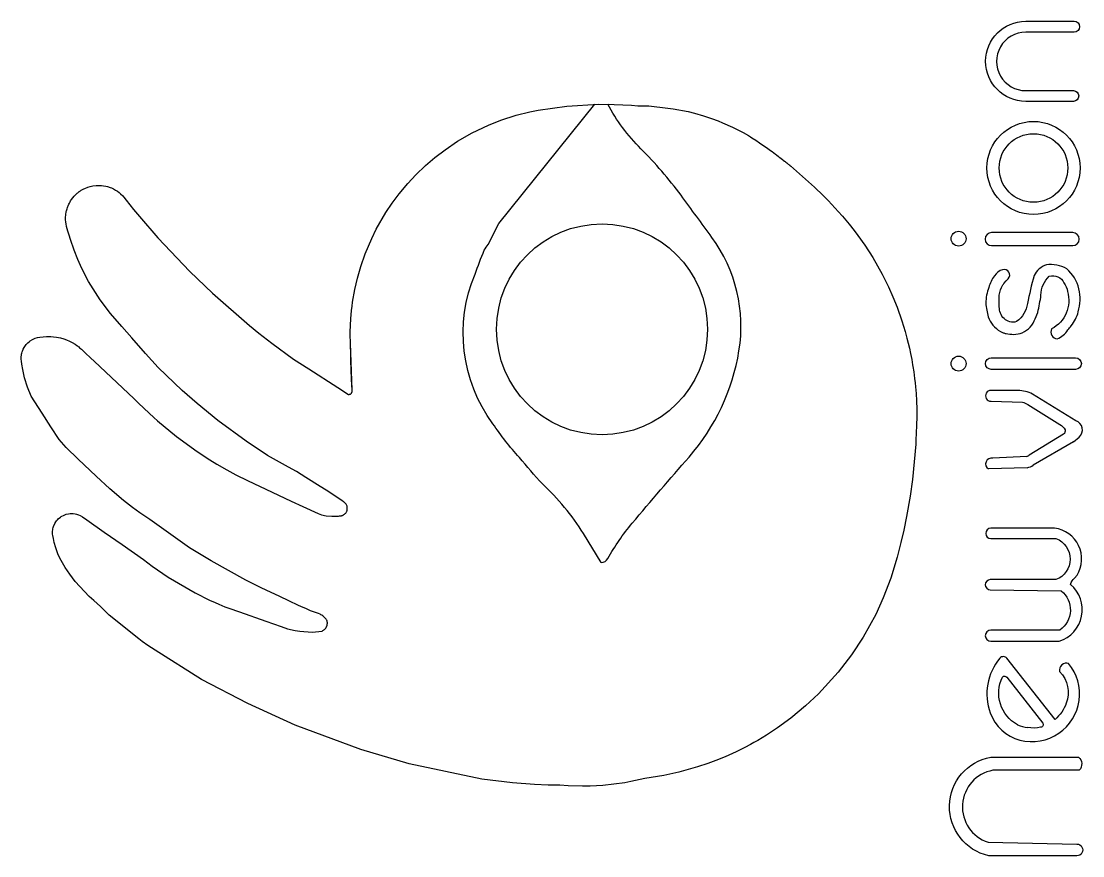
# Model space of a CAD drawing. Header units: millimetres. Extents: x -88727164121 to 1409438023, y -488056698 to 235964078476.
# Drawn here: x -2010870170 to -1457776335, y 3192158613 to 3627148785 of the extents above; entities that cross this region are included whole.
import ezdxf

# ---------------------------------------------------------------- set-up
doc = ezdxf.new("R2010")
doc.units = ezdxf.units.MM
doc.header["$MEASUREMENT"] = 0

msp = doc.modelspace()

# ---------------------------------------------------------------- linework, layer by layer
at = {"color": 159, "true_color": 0x22346e}
for p, q in [((-1498878664.6, 3490445593.7), (-1497688943, 3491912750.3)), ((-1838528699.4, 3434908034.5), (-1839373750.5, 3459366525.4)), ((-1462544551.3, 3407928550.5), (-1483555000.1, 3395699280.1)), ((-1486689265.3, 3394425450), (-1506834833.4, 3393803398.1))]:
    msp.add_line(p, q, dxfattribs=at)
for points in [[(-1487465218.8, 3590984833), (-1462679047.7, 3590984833, -1), (-1462679047.7, 3585390675.5), (-1487503522.1, 3585390675.5, -1), (-1487503522.1, 3627148784.6), (-1462280687.6, 3627148784.6, -1), (-1462280687.6, 3621388688.6), (-1487514337.8, 3621388688.6, 1.0016168578), (-1487465218.8, 3590984833, 0.9967741061)], [(-1708701133.9, 3344977329.8), (-1717952184, 3360162411.3, 0.0653190041), (-1739291155, 3385963781.6, -0.0122504786), (-1751330674.5, 3399671998.4, -0.0310132149), (-1765142567.9, 3417356105.6, -0.2627581961), (-1774395590.7, 3495372193.7, -0.0168525099), (-1769607633.8, 3507823249.5, -0.0310577323), (-1767611820.5, 3510760490.5), (-1761996450.2, 3521698121.4), (-1712038642.3, 3583871754.4)], [(-1708701133.9, 3344977329.8, 0.2722873716), (-1705218026.8, 3347026033.7, -0.0478227249), (-1692504168.2, 3365490768.1, -0.0048898667), (-1662931999, 3400010857, 0.1400664427), (-1636891056.4, 3455352760.3, 0.2003702153), (-1650985578.8, 3514477960.4, 0.0018722012), (-1667098505.2, 3536426404.6, 0.0371582748), (-1688023200.2, 3560707306.3, -0.0727401323), (-1705305966.4, 3583902967, 4.2896876065)], [(-1463014871.7, 3516943219.7), (-1505266158.6, 3516943219.7, 1), (-1505266158.6, 3510181540), (-1463016153.1, 3510181540, 0.9998104974), (-1463014871.7, 3516943219.7, -5276.4716989937)], [(-1496575507.8, 3492899010.8, 0.7542585296), (-1499538739.3, 3497619077.3, 0.197803659), (-1503756597.2, 3494389269.1, 0.1109109288), (-1506676905.8, 3488384462.5, 0.0954732118), (-1508294890.2, 3480168382.8, 0.0534914962), (-1507017343.9, 3473078184.8, 0.1821221029), (-1500706849.9, 3465485467.6, 0.0149549888), (-1499264569.2, 3464811100, 0.0693409633), (-1497746599.8, 3464322862.2, 0.018697259), (-1493734901.8, 3463943069.4, 0.0869765575), (-1489289461.4, 3464811100, 0.2144920756), (-1482580520.6, 3472106574.4), (-1481202572.1, 3475387701.7, 0.0239560301), (-1479544517.2, 3484442621.2, -0.2048828446), (-1475232851.8, 3494222927.6, -0.3738031696), (-1467558472.1, 3490794891.2, -0.119455671), (-1465703410.7, 3486295445.1, -0.3571886071), (-1474048596.8, 3466762795.6)], [(-1459813882.9, 3487633665.4), (-1459813882.9, 3487633665.4, 0.1711381161), (-1466147993.5, 3498081106.2, 0.1725242622), (-1476754442.4, 3500151716.8, 0.2090613781), (-1483161341.3, 3494547794.8, 0.0224391831), (-1486555309.8, 3479992454, -0.1986703973), (-1492219384.4, 3470573121.8, -0.2711713592), (-1498799660.8, 3472156951.9, -0.1971823496), (-1501270095.6, 3478276795, -0.0257339588), (-1501379660.4, 3484351439.6, -0.0842053912), (-1499369810.8, 3489678739.8, -0.0781678999), (-1498878664.6, 3490445593.7)], [(-1474048596.8, 3466762795.6, 0.5041513164), (-1471100441.1, 3461520769.6, 0.1439852379), (-1465485387.1, 3466260059.4, 0.0569636946), (-1463843923.3, 3468401205.1, 0.1101753926), (-1460140641.6, 3475707543.8)], [(-1461547797.8, 3445679797.3), (-1505431482, 3445679797.3, -1), (-1505431482, 3451716821, 1)], [(-1505431482, 3451716821), (-1461532637.9, 3451716821, -1), (-1461532637.9, 3445679797.3, -1)], [(-1462544551.3, 3407928550.5), (-1459683119.1, 3410405680.1, 0.5859247497), (-1461421237.1, 3418860555.8), (-1483914529.1, 3432786233.4, 0.1153101001), (-1491531575.7, 3434673128.8), (-1505538762, 3434673128.8, 1.0365042519), (-1505538762, 3429073382.2), (-1489231125.4, 3428548891.5, -0.1116139289), (-1486470585, 3427315431.5), (-1469702858.3, 3416995509.7, -0.1639843604), (-1466982828.2, 3414135772.3, -0.3046355915), (-1467803319.5, 3411872899.1), (-1485657968.5, 3400962016.1)], [(-1464128397.9, 3333599105.9, -0.1381523686), (-1462051943.2, 3336934303.6), (-1460757412, 3338382302.7, 0.546552984), (-1472514060.7, 3362899620.2), (-1505598312.6, 3362899620.2, 1), (-1505598312.6, 3357502296.4), (-1471743059.7, 3357502296.4, -0.6888829971), (-1471743059.7, 3336089565.3), (-1505954777.8, 3336089565.3, 1), (-1505954777.8, 3330823799), (-1468965512.3, 3330306415.5, -0.4942380606), (-1469642238.3, 3309768523.8), (-1505655043.3, 3309768523.8, 1), (-1505655043.3, 3303986913.3)], [(-1505529967.8, 3303986913.3), (-1470007190.6, 3303986913.3, 0.5843728897), (-1464128397.9, 3333599105.9, -16.5894978121)], [(-1505529967.8, 3303986913.3), (-1470007190.6, 3303986913.3, 1)], [(-1472221026.7, 3263185014.7), (-1497307594.9, 3295083406.2, 0.475484822), (-1500938804.2, 3295143991.9, 0.2686395137), (-1505982473.1, 3266602050.4, 0.2445088809), (-1490559772.6, 3252485573.2, 0.2204046838), (-1470200164.2, 3256028107.9, 0.4385314736), (-1465144434.6, 3292404651, 0.5621330702), (-1469838785.4, 3288188749.1, -0.2911326629), (-1466348286.1, 3271686924.9, -0.1237967998), (-1472221026.7, 3263185014.7, -0.826821991)], [(-1491764964.3, 3260488949.3, -0.4034411426), (-1499627298.4, 3285325640.2, -0.4895874402), (-1497314742.1, 3285247744.3), (-1478661074, 3261337149.7, -0.6237269597), (-1479742976.9, 3259113653.1, -0.1062753435), (-1486412849.3, 3259066411.1, -0.1062753435)], [(-1460826203.5, 3192158622.1), (-1506804844.4, 3192158622.1, -0.8128600023), (-1505747509.8, 3243630534.8), (-1460073963.8, 3243630534.8, -0.4283468725), (-1459572768.5, 3236712508.9), (-1504602622.5, 3236712508.9, 0.7778824066), (-1507094304.8, 3199218591.7), (-1460818609.6, 3198243161.3, -1.0012488386), (-1460826203.5, 3192158622.1, -0.9975069919)]]:
    msp.add_lwpolyline(points, format="xyb", dxfattribs=at)
for points in [[(-1842253412, 3376159873.2), (-1842394675.5, 3376254634.1), (-1842684300.8, 3376465934.8), (-1842881905.5, 3376609246.1), (-1843895275.7, 3377333431.7), (-1844624610.1, 3377843674.3), (-1846956798.3, 3379415645.9), (-1848365166.8, 3380322636.2), (-1849020721.8, 3380739219.2), (-1852029055.7, 3382650913.5), (-1855136330.6, 3384625481.3), (-1862513469.1, 3389313402.8), (-1867470947.3, 3392463712.2), (-1871628008.7, 3394646824.8), (-1882493682.5, 3400855793.6), (-1893657445, 3408242429.8), (-1908376386.8, 3419088711.4), (-1919135108.3, 3427849656.3), (-1926963651.1, 3434714682.1), (-1939547017.6, 3446715661.4), (-1946080408.8, 3453969128.6), (-1953322751, 3462196421.1), (-1958431126.4, 3467999529.7), (-1964380494, 3474758004.7), (-1969828007, 3481973058.1), (-1975790679.6, 3491491268.6), (-1979345206, 3498348441.8), (-1981423163.8, 3502960053.4), (-1983349906.8, 3507794039.2), (-1985266038.9, 3513357806.2), (-1985959947.2, 3515631606.6), (-1986561536.7, 3517751358.7), (-1987224864.2, 3520133977.3), (-1987520175.4, 3521532589.8), (-1987634678.1, 3522326565.6), (-1987746259.5, 3523742950.2), (-1987749861.9, 3524921819.3), (-1987654437.7, 3526272097.3), (-1987601691.7, 3526700707.4), (-1987485900.6, 3527434176.4), (-1987394796.3, 3527902765.6), (-1987292657.6, 3528360531.4), (-1987162015.2, 3528875197.9), (-1987020436.9, 3529369485.1), (-1986824548.4, 3529975949.8), (-1986619565.2, 3530540319.5), (-1986492020.2, 3530863456.8), (-1986076067.8, 3531805115), (-1985785466.3, 3532384775), (-1985415983.4, 3533052008.8), (-1985167490.3, 3533464790.3), (-1984675231.6, 3534213005.5), (-1984032885.2, 3535077118.2), (-1983236883.5, 3536010393.4), (-1982248699.3, 3537004182.5), (-1981698984.9, 3537492309.2), (-1981445824.3, 3537703466.6), (-1981183401.9, 3537913872.6), (-1980817953.9, 3538193239.8), (-1980631815.4, 3538329702.1), (-1980526927.8, 3538404924), (-1980252138.9, 3538596435.8), (-1980007739.1, 3538760212.5), (-1979623258.1, 3539005883.2), (-1978920625.5, 3539419109.5), (-1978278275.1, 3539759114), (-1977710953.7, 3540031354.7), (-1976163606.7, 3540650602), (-1974971589.1, 3541014127.5), (-1973625245.9, 3541314755.7), (-1971863853.1, 3541541386.6), (-1970274771.4, 3541589264.3), (-1968998615.3, 3541521259.3), (-1967972849.4, 3541397143.9), (-1966840971.4, 3541186609.2), (-1965946724.1, 3540963837.1), (-1964456578.4, 3540475781.6), (-1963914329.5, 3540259795.2), (-1962879403.7, 3539786291.5), (-1961686004.8, 3539131643.4), (-1960764846.9, 3538537090.3), (-1959881214.9, 3537883334), (-1959125566, 3537249985.3), (-1957984145, 3536137494.9), (-1957339965.4, 3535408373.5), (-1956146625.3, 3533795567), (-1952334132.2, 3529059166.3), (-1949262413.9, 3525340696.8), (-1939705523.4, 3514290563.4), (-1923039423.6, 3496695505.3), (-1911225537.1, 3485349131.7), (-1891972459, 3468584532.8), (-1887005599.3, 3464574110.7), (-1880319016.5, 3459363620.8), (-1869034869, 3451036220.6), (-1861038277.2, 3445890059.2), (-1845955730.8, 3436291055.4), (-1840271268.9, 3432673286.2), (-1840092210.5, 3432663640.5), (-1840058522.2, 3432663980.9), (-1839935586.8, 3432671015.5), (-1839891085.2, 3432675819.5), (-1839800298.4, 3432689401.4), (-1839729719.3, 3432703534.9), (-1839661051.4, 3432720371.2), (-1839567539, 3432748372), (-1839444279.2, 3432794730.6), (-1839390264.3, 3432818656.4), (-1839331646.1, 3432847281.4), (-1839267027.7, 3432882237.6), (-1839193231.5, 3432926854.3), (-1839071210, 3433012952.7), (-1839015956.8, 3433057690.2), (-1838974169.9, 3433094236.7), (-1838926262.8, 3433139315.1), (-1838881749.6, 3433184579.6), (-1838831134, 3433240533.2), (-1838768453.2, 3433317584.5), (-1838751414, 3433340251.2), (-1838720593.8, 3433383404.6), (-1838688068.6, 3433432334.8), (-1838655500.7, 3433485412.4), (-1838633608.7, 3433523788.4), (-1838603979.8, 3433579857.3), (-1838580592.5, 3433628147.2), (-1838557510.2, 3433680133.6), (-1838533044.4, 3433741200.3), (-1838507986.8, 3433812331.5), (-1838483775.9, 3433893246.9), (-1838471070.1, 3433943009.2), (-1838454724.5, 3434019253.4), (-1838442867.7, 3434089889.2), (-1838432510.1, 3434176851.6), (-1838427310.4, 3434251059.9), (-1838425419.5, 3434330431.4), (-1838426754.7, 3434397133.2), (-1838434144.5, 3434500752.8), (-1838444632.7, 3434582779.4), (-1838455556.6, 3434645956.9), (-1838470998.1, 3434717552.4), (-1838489364.3, 3434787679.8), (-1838518396.2, 3434879340), (-1838528699.4, 3434908034.5), (-1838726751.6, 3440640300.2), (-1839065349.5, 3450440411.1), (-1839193678, 3454154648.9), (-1839324652.7, 3457945476.9), (-1839432055.9, 3465234164.5), (-1839133386.3, 3472099768.9), (-1838746492.5, 3476373777.8), (-1838475534.5, 3478660901.4), (-1838182812.7, 3480790661.2), (-1837051187.6, 3487261174.8), (-1835672514.2, 3493245672.9), (-1833922828.3, 3499357476.5), (-1831656518, 3505879717.2), (-1828227755, 3513983512.6), (-1825895977.3, 3518699227.4), (-1820815387.4, 3527493838.1), (-1817581754.7, 3532315194.3), (-1813895713, 3537255991.7), (-1809469757.1, 3542556165.1), (-1805241154.8, 3547088948.9), (-1800206979.6, 3551920480.3), (-1795373737, 3556065664.5), (-1789985917.5, 3560193591.2), (-1783483764.3, 3564570212.2), (-1775900625.9, 3568941130.2), (-1767424188.2, 3573002076.2), (-1760922767.8, 3575584056.9), (-1752934645.7, 3578173759.5), (-1745919466, 3579916394.8), (-1741451864.6, 3580808057.3), (-1726572397.8, 3582958517.4), (-1710111079.4, 3583905967.4), (-1701893006.2, 3583824280.6), (-1692916855, 3583312980.4), (-1689525788.6, 3583004475.3), (-1686910184.8, 3583083896.6), (-1684674265.2, 3583025873.9), (-1683802802.8, 3582971760), (-1679715349, 3582479264.4), (-1678081650.5, 3582343796.6), (-1671207703.3, 3581504387.3), (-1663440528.3, 3580021218.1), (-1660086351.4, 3579199940.5), (-1655420703.3, 3577869765.3), (-1651205783.2, 3576473904.3), (-1647705400.1, 3575169033.5), (-1645428492.1, 3574246751.4), (-1640229243.8, 3571913755.3), (-1637568944.2, 3570592261.4), (-1636834478.5, 3570211535.5), (-1634776988.2, 3569107334.1), (-1631993149.3, 3567522155.8), (-1630945755.6, 3566897646.7), (-1630150044.7, 3566412635.8), (-1628099292.2, 3565069433.8), (-1626235732.6, 3563820659.3), (-1623927506.5, 3562235866.4), (-1623024546.2, 3561604233.4), (-1621839114.8, 3560764872.4), (-1620508174.7, 3559808586.7), (-1619639350.4, 3559176296.7), (-1617914398.8, 3557901843.4), (-1617476328.5, 3557574083.4), (-1617305359.5, 3557445711.2), (-1617201863.3, 3557367876.7), (-1617101647.8, 3557292419.7), (-1616429528.4, 3556784063.7), (-1616070784.6, 3556511092.1), (-1615580629.4, 3556136275), (-1614913718.1, 3555622834.7), (-1614280381.2, 3555131521.8), (-1613831686.9, 3554781235.4), (-1613176258.4, 3554266235.3), (-1612819480.6, 3553984230.9), (-1612531200.3, 3553755504.3), (-1612041823.2, 3553365447.1), (-1611872331.3, 3553229830.1), (-1611482382.7, 3552892112.9), (-1611218540.6, 3552704167.6), (-1610961823.4, 3552496652.9), (-1610730244.4, 3552308919.3), (-1610641474.2, 3552236820.3), (-1610509663.6, 3552129624.6), (-1610339003.7, 3551990586.8), (-1610145768.4, 3551832818.4), (-1609947222.2, 3551670338.9), (-1609776711.8, 3551530498), (-1609644406.8, 3551421796.3)], [(-1610046495.3, 3551751578.7), (-1597529585.5, 3540702174), (-1592979112.2, 3536246734.4), (-1590333646.9, 3533536016.7), (-1588718570.4, 3531834998.1), (-1586819075.1, 3529787777.6), (-1585143180.8, 3527938106.5), (-1583015335.7, 3525528421.2), (-1579537482.4, 3521402336.9), (-1576865219.6, 3518026477.3), (-1574915005.6, 3515437366.5), (-1571328305.9, 3510365062.9), (-1567191819.2, 3503931022.4), (-1562279246.3, 3495256789.1), (-1559034625.9, 3488713392.2), (-1556698709.6, 3483465848), (-1554518611.3, 3478037782.2), (-1552005744.8, 3470917473.8), (-1550341533, 3465482755.7), (-1549383970, 3461989389.8), (-1548115955.3, 3456784452.7), (-1547497987.2, 3453921586.7), (-1546883481.3, 3450778648.6), (-1546410801, 3448092955.5), (-1546256626.6, 3447152585.4), (-1545849753.6, 3444476008.1), (-1545392120.5, 3441005375.1), (-1545076528.1, 3438611961.9), (-1544925229.6, 3436613382.9), (-1544644062.8, 3433139500.7), (-1544419373.9, 3429212439.6), (-1544287959.6, 3425008941.3), (-1544266341, 3421157292.9), (-1544359088.2, 3416374228.1), (-1544675730.8, 3408782675.1), (-1544801011.6, 3406636805.9), (-1546520483.6, 3388286863.2), (-1547746269.6, 3379580955.5), (-1549614112.8, 3368914448), (-1551065036.2, 3361902677.8), (-1552567956.7, 3355414512.8), (-1554516181, 3347857300.3), (-1557826621.8, 3336881409.3), (-1561701086.6, 3326678122.7), (-1565670911.8, 3317990370.5), (-1572239386.4, 3306052952.3), (-1578299632.5, 3296846610), (-1585235402, 3287801197), (-1595454371.8, 3276596988.8), (-1602190933.1, 3270283147.3), (-1609922779.3, 3263886671.8), (-1616832600.8, 3258833127.1), (-1622594106.2, 3255043185.9), (-1627132707.4, 3252305992.6), (-1629088249, 3251190347.3), (-1630946004.3, 3250164785.5), (-1633900834.4, 3248600584.9), (-1638382918.4, 3246379507.3), (-1644137547.5, 3243783687.3), (-1648923465.3, 3241833733.7), (-1653042744.7, 3240301061.2), (-1658430118.4, 3238492686.9), (-1668184550.6, 3235760618.4), (-1676082014.9, 3234039172.8), (-1685915288.7, 3232485479.5), (-1693197889.6, 3230840552.4), (-1696382441.2, 3230257107.4), (-1702120406.9, 3229409649.1), (-1707889779.8, 3228817584.2)], [(-1707889779.8, 3228817584.2), (-1714490951.1, 3228455525), (-1718347625, 3228398625.1), (-1725934086.6, 3228618935.7), (-1730167978.4, 3228934103.6), (-1736339385.4, 3229040696.1), (-1743435936, 3229326197.3), (-1754922171.3, 3230159071.7), (-1770863957.6, 3232081907), (-1808732692.5, 3240123237.8), (-1833907002.4, 3247488065.3), (-1868105799.5, 3260194347.2), (-1892888032.6, 3271460760.9), (-1917005524.3, 3284087627.3), (-1941063516.7, 3299259978.3), (-1944916008.3, 3301796229.7), (-1947873173.4, 3303894684), (-1949645527.7, 3305219549.1), (-1965088721.8, 3317539005.9), (-1969571020.6, 3322033254.1), (-1972996891.8, 3325142286.3), (-1975477100.7, 3327236616.5), (-1982728753.5, 3335163535.6), (-1985574222.1, 3338873999.7), (-1987976168.5, 3342356877), (-1990140404.9, 3346025379.8), (-1991539797.5, 3348988447.5), (-1992875340.4, 3352597040.5), (-1993681291.9, 3355498458.6), (-1994102549.4, 3357478372.2), (-1994480995.4, 3359110400.6), (-1994551973.3, 3359739857.3), (-1994583947.8, 3360446698.4), (-1994558096.4, 3361269899.2), (-1994483048.6, 3361964903.3), (-1994360912.6, 3362646949.9), (-1994188772.8, 3363329450.6), (-1994028420.1, 3363832327.6), (-1993858532.4, 3364284702.6), (-1993256106, 3365524214.4), (-1993158846.3, 3365689835), (-1992865494.4, 3366149652.1), (-1992478856.3, 3366682089.2), (-1992015349.4, 3367235629.4), (-1991570647.4, 3367698548), (-1990431062.6, 3368656153.1), (-1990008936.5, 3368944181.2), (-1989648175.1, 3369166366.5), (-1988860973.4, 3369582490.3), (-1987387107.9, 3370141972.1), (-1986221181.9, 3370407633.1), (-1985329221.6, 3370514500.1), (-1984587116.5, 3370542081.6), (-1983765906.4, 3370508296.1), (-1982749923.4, 3370371822.5), (-1982010174.6, 3370204252.9), (-1981117203, 3369920586.8), (-1980164447.5, 3369510607.3), (-1978895154.8, 3368750840.7), (-1976666386.7, 3367209009), (-1967580062.4, 3360895214.6), (-1958332162.9, 3354422731), (-1947232567.7, 3346591970.7), (-1942649687, 3343146879.7), (-1934264282.6, 3337394478.4), (-1920244966.2, 3329193853.3), (-1912770944.8, 3325469889.3), (-1909819442.2, 3324113975.1), (-1907993243.4, 3323306428.8), (-1904832801.3, 3321964433.5), (-1904286709, 3321739586.2), (-1902707681.5, 3321183051.9), (-1897207597.6, 3319244526.4), (-1883435042.4, 3314390336.9), (-1875491715, 3311590680.8), (-1872151305.5, 3310413340.8), (-1868177898.5, 3309558534), (-1865761653.8, 3309177037.7), (-1859274578.8, 3308653632.5), (-1854137564, 3309288948.2), (-1853702667.2, 3309500796.5), (-1853396135.1, 3309687111.8), (-1853135297.5, 3309873728.8), (-1852881935.8, 3310083966.9), (-1852701775.1, 3310253908.1), (-1852478299.7, 3310493212.5), (-1852334197.1, 3310667744.9), (-1852185569.2, 3310868312.2), (-1852044523.1, 3311082677.5), (-1851923773.1, 3311290075.8), (-1851839372.8, 3311451923.6), (-1851735639, 3311676124.7), (-1851663725.7, 3311853574.3), (-1851622740.7, 3311965576.6), (-1851579516.5, 3312094867.8), (-1851551654.2, 3312185863.4), (-1851534450.5, 3312245740.4), (-1851515118.7, 3312317037.6), (-1851485895.8, 3312434782.4), (-1851454731.8, 3312578374.9), (-1851423017, 3312754899.3), (-1851402299.9, 3312899957.5), (-1851393414.2, 3312975327.2), (-1851385609.8, 3313052787.8), (-1851378801.3, 3313134864.1), (-1851373741.3, 3313212454.7), (-1851369537.4, 3313302569.6), (-1851366719.6, 3313515081.3), (-1851371492.9, 3313682110.7), (-1851379118.8, 3313807366.4), (-1851392279.7, 3313952150.4), (-1851402769.4, 3314041703.4), (-1851482300.1, 3314487690), (-1851689952.6, 3314878509.1), (-1851824355.4, 3315105487.5), (-1852026192.2, 3315416173.7), (-1852203494.9, 3315664352.9), (-1852425221.4, 3315947787.6), (-1852615609.6, 3316170826.7), (-1852980314.7, 3316554230), (-1853323589.1, 3316870949.9), (-1853718191.6, 3317190942.4), (-1854281404.2, 3317579027.6), (-1854714374, 3317830280), (-1855109380.6, 3318028024), (-1855942795.2, 3318357567.6), (-1857031147.3, 3318748173.3), (-1860080879.6, 3319915787.3), (-1862668816.3, 3320993364.9), (-1864048104.2, 3321601202), (-1866347816.2, 3322668000.8), (-1871372428.1, 3325051572), (-1876189290.5, 3327243006.4), (-1883301001, 3330611175.6), (-1885814378.9, 3331840043.7), (-1893767145.8, 3335863894), (-1911868424.9, 3345821000.8), (-1923141281.3, 3352614346.4), (-1943933607.7, 3367367068), (-1949140285.3, 3370949215.4), (-1952936681.3, 3373735414), (-1957516045.6, 3377305668.8), (-1964633710.5, 3383350699.1), (-1971746165.3, 3389963175.9), (-1981234552.4, 3398886277.2), (-1987386629.6, 3405041860.8), (-1991048050, 3409126553), (-1995395784.7, 3415819016.1), (-1999946891.9, 3422824530), (-2005775633.1, 3431796704.5), (-2007583568.2, 3436329907.5), (-2009085396.8, 3441190497.4), (-2010087589.3, 3445618299.7), (-2010539411.8, 3448346895), (-2010751458.8, 3449984949.8), (-2010859933, 3450990951.6), (-2010870170, 3451373597.5), (-2010850001.4, 3452157338.5), (-2010754529.4, 3453082542.8), (-2010670437.2, 3453580292.1), (-2010548762.4, 3454135770.9), (-2010352413.4, 3454834714.2), (-2010218106.9, 3455232774.6), (-2009819015.2, 3456199916.6), (-2009361493.5, 3457072842.2), (-2008710652.1, 3458065193.6), (-2008311974, 3458575712.1), (-2007881593.3, 3459064992.7), (-2007369815.3, 3459578856.8), (-2006555879.7, 3460273760.1), (-2006141977.2, 3460578979.6), (-2004971264, 3461297501), (-2004009228.8, 3461751359), (-2003532808.5, 3461936132.8), (-2002366085.5, 3462231522.7), (-2001195416.1, 3462469762.9), (-1997650724.7, 3462850610.7), (-1995460272.3, 3462836781.1), (-1994034774.4, 3462725968.2), (-1992552351.9, 3462524358), (-1990487514, 3462092563.2), (-1988600941.5, 3461536993.5), (-1987277971.7, 3461049786), (-1985788293.3, 3460397689.1), (-1984313346.9, 3459634851.6), (-1982842001.4, 3458745181.7), (-1981936508.2, 3458126669.8), (-1981762509.1, 3458001111.9), (-1981600227.8, 3457881977.7), (-1981176091.9, 3457561090.7), (-1980919104.3, 3457359747.5), (-1980427273.4, 3456959174), (-1979489699, 3456135971.7), (-1977392200.8, 3454198142.5), (-1974727687.1, 3451727922.9), (-1972711240.3, 3449852133), (-1952214212, 3430467511), (-1949747799.9, 3428095323.6), (-1944281577.9, 3422855374.6), (-1941865422.7, 3420633043.7), (-1939881122, 3418859841.1), (-1929937122.3, 3410625044.9), (-1919235139.3, 3402846809.3), (-1912518320.9, 3398473395.9), (-1909032842.3, 3396346350.6), (-1903831432.3, 3393343622.1), (-1899023039.8, 3390742713.8), (-1893042138, 3387731261.6), (-1880123210.2, 3381649037.5), (-1870160638.5, 3376969650.1), (-1864172780.4, 3374157172.7), (-1856136348.8, 3370491432.6), (-1854437736.2, 3369951781.6), (-1852045989.2, 3369421498.4), (-1849064948.5, 3369113179.3), (-1848647152.9, 3369100273.7), (-1847257403, 3369110436.2), (-1846328992.3, 3369162778.7), (-1845597057.6, 3369229931.2), (-1844968719.2, 3369305943.1), (-1844377588.8, 3369342439.9), (-1844187795.3, 3369373279), (-1843969301.6, 3369420705.8), (-1843862023.8, 3369448797), (-1843726057.7, 3369489090.7), (-1843545203.7, 3369551093.6), (-1843382823.8, 3369615311.2), (-1843121655.9, 3369736733.9), (-1842740893.6, 3369958553.2), (-1842504253.9, 3370127550.1), (-1842357775.1, 3370246211.6), (-1842192209, 3370395262), (-1842017491, 3370572546.5), (-1841806721.5, 3370820052.9), (-1841631271.3, 3371062558.4), (-1841424531.6, 3371409630.2), (-1841290346, 3371689766.3), (-1841181645.3, 3371970675.7), (-1841118902.8, 3372170271.9), (-1841066152.1, 3372375837), (-1841000001.1, 3372746463.2), (-1840976328, 3372986214), (-1840967767, 3373319482.7), (-1840980169, 3373573592.8), (-1841015795, 3373871562.1), (-1841127263.5, 3374366908.4), (-1841221632, 3374648554.4), (-1841403171.9, 3375057670.4), (-1841620677.5, 3375429790.2), (-1841882694.9, 3375782294.7), (-1842095258.2, 3376017442.5), (-1842253412, 3376159873.2)], [(-1486874170.3, 3400218801.5), (-1486874170.3, 3400218801.5), (-1504567529, 3399316825.6)]]:
    msp.add_lwpolyline(points, dxfattribs=at)
for centre, radius in [((-1483448581.4, 3550652753.5), 24272112.3), ((-1483448581.4, 3550652753.5), 17884479.3), ((-1708255564.1, 3466566290.4), 54962031.5), ((-1522498199.3, 3513798617.7), 3883875.8), ((-1522498199.3, 3448680683.7), 3883875.8)]:
    msp.add_circle(centre, radius, dxfattribs=at)
for centre, radius, start, end in [((-1510392264.1, 3507375751.7), 20011966, 309.404133258, 313.663737522), ((-1482409116.1, 3482285205.3), 23219616.4, 343.543914447, 13.317223518), ((-1505379296.3, 3396427742.1), 3000961.5, 74.305835532, 240.985982679), ((-1490171703.6, 3406981617.3), 7523922.1, 295.993754708, 306.86401506), ((-1488312423.8, 3402912092.2), 8640471, 280.827649804, 303.408030318), ((-1485174251.7, 3274506060.4), 15489250.9, 244.817535125, 265.413447483)]:
    msp.add_arc(centre, radius, start, end, dxfattribs=at)

doc.saveas('drawing.dxf')
